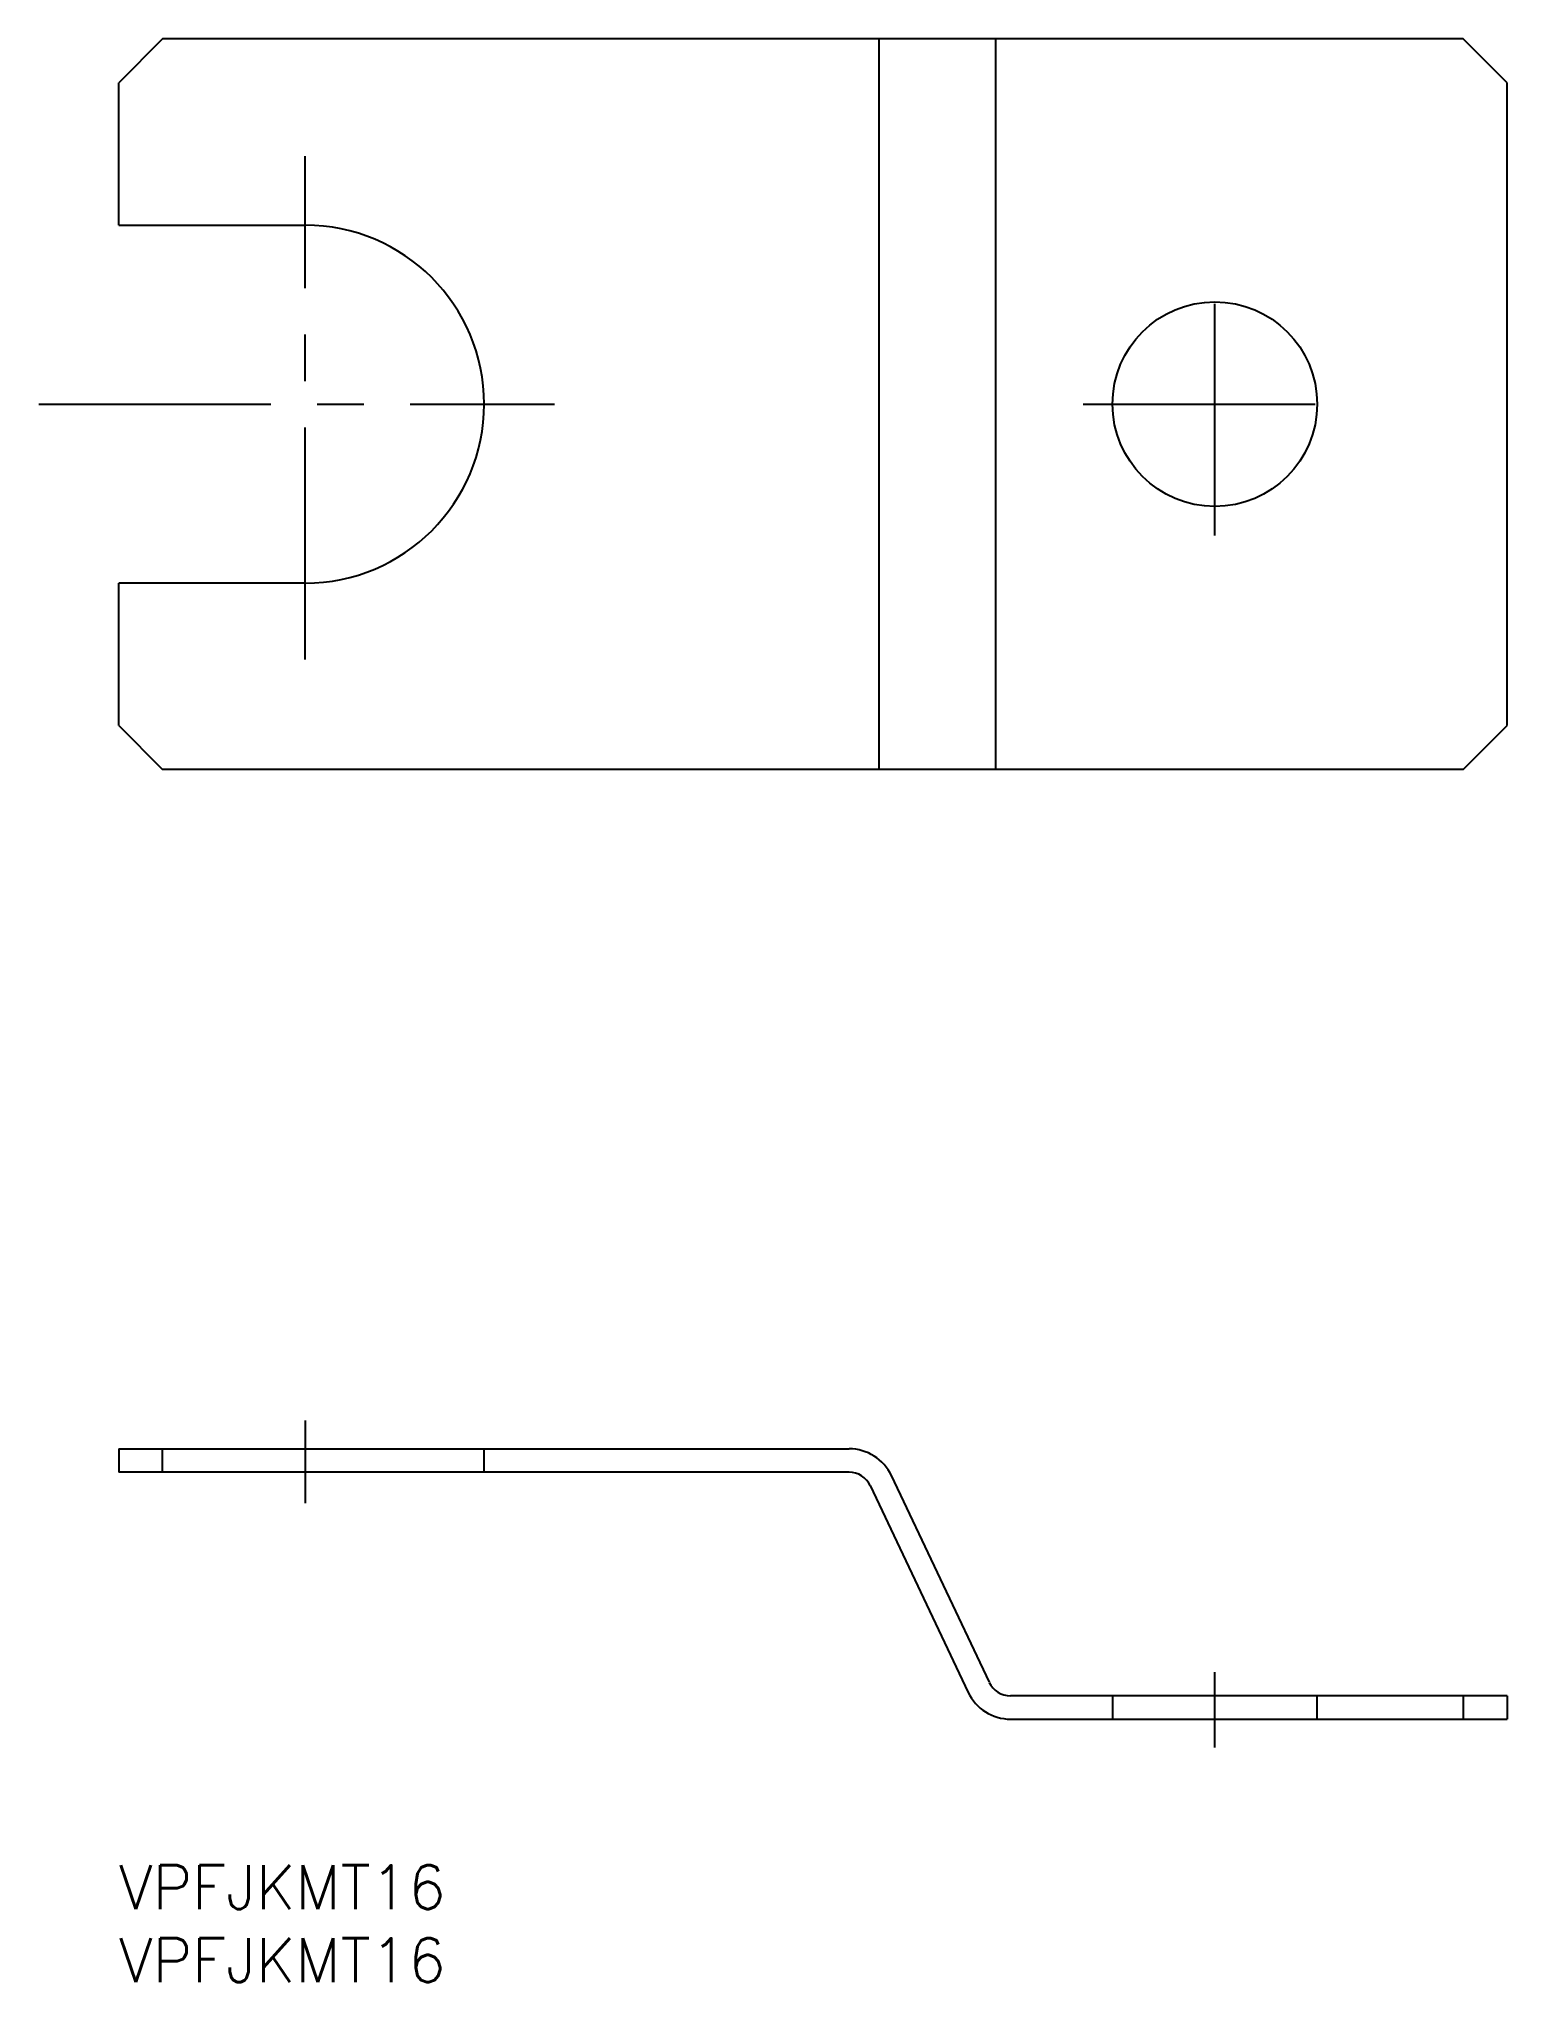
# Model space of a CAD drawing. Extents: x -5 to 95, y -8 to 125.
import ezdxf

# ---------------------------------------------------------------- set-up
doc = ezdxf.new("R2010")
doc.units = 0
doc.header["$LTSCALE"] = 0.5
doc.linetypes.add('CENTER', pattern=[50.8, 31.75, -6.35, 6.35, -6.35])
doc.linetypes.add('DASHED', pattern=[19.05, 12.7, -6.35])
for name, color, linetype in [('MSM_CENTER', 1, 'CENTER'), ('MSM_CONTINUOUS', 7, 'CONTINUOUS'), ('MSM_DASHED', 4, 'DASHED'), ('MSM_PART_NUMBER', 7, 'CONTINUOUS')]:
    doc.layers.add(name, color=color, linetype=linetype)
doc.styles.get("Standard").update_dxf_attribs({"font": 'txt.shx', "height": 3, "bigfont": 'bigfont.shx'})

msp = doc.modelspace()

# ---------------------------------------------------------------- linework, layer by layer
at = {"layer": 'MSM_CENTER'}
for p, q in [((12.75, 82.53), (12.75, 116.98)), ((75, 91), (75, 109)), ((-5.47, 100), (29.81, 100)), ((66, 100), (84, 100)), ((12.75, 30.43), (12.75, 24.77)), ((75, 8.05), (75, 13.22))]:
    msp.add_line(p, q, dxfattribs=at)
at = {"layer": 'MSM_CONTINUOUS'}
for p, q in [((3, 125), (0, 122)), ((92, 125), (3, 125)), ((52, 125), (52, 75)), ((60, 125), (60, 75)), ((95, 122), (92, 125)), ((0, 112.25), (0, 122)), ((95, 78), (95, 122)), ((0, 112.25), (12.75, 112.25)), ((12.75, 87.75), (0, 87.75)), ((0, 78), (0, 87.75)), ((0, 78), (3, 75)), ((92, 75), (95, 78)), ((92, 75), (3, 75)), ((0, 28.5), (49.97, 28.5)), ((0, 28.5), (0, 26.9)), ((3, 26.9), (3, 28.5)), ((49.97, 26.9), (0, 26.9)), ((59.57, 12.52), (52.87, 26.67)), ((51.42, 25.98), (58.12, 11.83)), ((95, 11.6), (61.01, 11.6)), ((92, 11.6), (92, 10)), ((95, 11.6), (95, 10)), ((61.01, 10), (95, 10))]:
    msp.add_line(p, q, dxfattribs=at)
msp.add_circle((75, 100), 7, dxfattribs=at)
for centre, radius, start, end in [((12.75, 100), 12.25, 270, 90), ((49.97, 25.3), 3.2, 25.3316, 90), ((49.97, 25.3), 1.6, 25.3316, 90), ((61.01, 13.2), 1.6, 205.3316, 270), ((61.01, 13.2), 3.2, 205.3316, 270)]:
    msp.add_arc(centre, radius, start, end, dxfattribs=at)
at = {"layer": 'MSM_DASHED'}
for p, q in [((25, 26.9), (25, 28.5)), ((68, 11.6), (68, 10)), ((82, 10), (82, 11.6))]:
    msp.add_line(p, q, dxfattribs=at)

# ---------------------------------------------------------------- texts
at = {"layer": 'MSM_PART_NUMBER'}
for p in [(0, -3), (0, -8)]:
    msp.add_text('VPFJKMT16', height=3, dxfattribs=at).set_placement(p)

doc.saveas('drawing.dxf')
